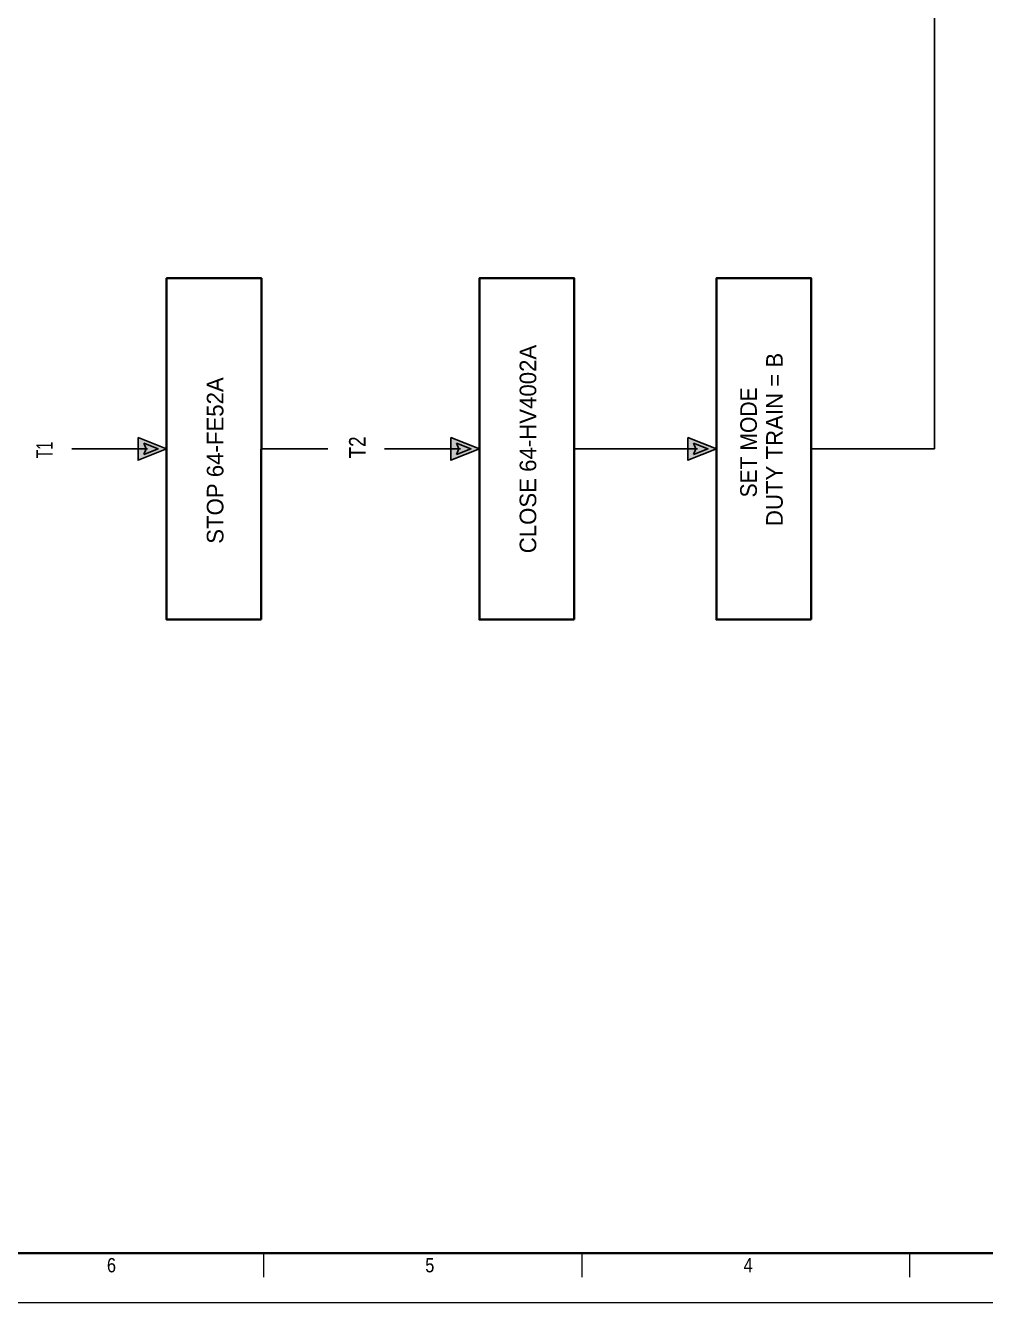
# Model space of a CAD drawing. Header units: millimetres. Extents: x 0 to 841, y 0 to 594.
# Drawn here: x 436.2 to 638.8, y 0 to 269.3 of the extents above; entities that cross this region are included whole.
import ezdxf
from ezdxf.enums import TextEntityAlignment as Align

# ---------------------------------------------------------------- set-up
doc = ezdxf.new("R2010")
doc.units = ezdxf.units.MM
doc.header["$LTSCALE"] = 1.2
for name, color, linetype, lineweight in [('1', 7, 'Continuous', 13), ('2', 7, 'Continuous', 35), ('9', 7, 'Continuous', 13)]:
    doc.layers.add(name, color=color, linetype=linetype, lineweight=lineweight)
doc.layers.add('36', color=7, linetype='Continuous')

msp = doc.modelspace()

# ---------------------------------------------------------------- hatches: boundary and pattern name
at = {"layer": '1'}
for points in [[(460, 182.4), (460, 177.6), (466, 180)], [(526, 182.4), (526, 177.6), (532, 180)], [(576, 182.4), (576, 177.6), (582, 180)]]:
    msp.add_hatch(color=256, dxfattribs=at).paths.add_polyline_path(points)

# ---------------------------------------------------------------- linework, layer by layer
at = {"layer": '1', "lineweight": 25}
for p, q in [((628, 180), (628, 312)), ((446, 180), (462, 180)), ((454, 180.002), (461.2, 180.002)), ((486, 180), (500, 180)), ((512, 180), (528, 180)), ((520, 180.002), (527.2, 180.002)), ((552, 180), (578, 180)), ((570, 180.002), (577.2, 180.002)), ((602, 180), (628, 180))]:
    msp.add_line(p, q, dxfattribs=at)
at = {"layer": '1', "lineweight": 35}
msp.add_line((648.95, 10.382), (10.333, 10.382), dxfattribs=at)
at = {"layer": '1'}
for p, q in [((486.455, 10.382), (486.455, 5.348)), ((486.455, 10.382), (486.455, 5.348)), ((553.613, 10.382), (553.613, 5.348)), ((553.613, 10.382), (553.613, 5.348)), ((622.776, 10.372), (622.776, 5.348)), ((622.776, 10.372), (622.776, 5.348))]:
    msp.add_line(p, q, dxfattribs=at)
at = {"layer": '1', "lineweight": 25}
for points in [[(460, 182.4), (460, 177.6), (466, 180)], [(526, 182.4), (526, 177.6), (532, 180)], [(576, 182.4), (576, 177.6), (582, 180)]]:
    msp.add_lwpolyline(points, close=True, dxfattribs=at)
for points in [[(461.2, 181.202), (464.201, 180.002), (461.2, 178.803)], [(461.2, 178.803), (461.68, 180.002), (461.2, 181.202)], [(527.2, 181.202), (530.201, 180.002), (527.2, 178.803)], [(527.2, 178.803), (527.68, 180.002), (527.2, 181.202)], [(577.2, 181.202), (580.201, 180.002), (577.2, 178.803)], [(577.2, 178.803), (577.68, 180.002), (577.2, 181.202)], [(648.95, 10.382), (10.333, 10.382), (10.333, 156.364)]]:
    msp.add_lwpolyline(points, dxfattribs=at)
at = {"layer": '2'}
for points in [[(485.998, 144), (486.001, 216), (466.002, 216), (465.998, 144)], [(551.998, 144), (552.001, 216), (532.002, 216), (531.998, 144)], [(601.998, 144), (602.001, 216), (582.002, 216), (581.998, 144)]]:
    msp.add_lwpolyline(points, close=True, dxfattribs=at)
at = {"layer": '9'}
msp.add_lwpolyline([(0, 0), (841, 0), (841, 594), (0, 594)], close=True, dxfattribs=at)
msp.add_lwpolyline([(0, 0), (841, 0), (841, 594), (0, 594)], close=True, dxfattribs=at)

# ---------------------------------------------------------------- texts
at = {"layer": '1', "width": 0.85}
for s, p in [('6', (454.385, 6.354)), ('6', (454.385, 6.354)), ('5', (521.543, 6.354)), ('5', (521.543, 6.354)), ('4', (588.701, 6.354)), ('4', (588.701, 6.354))]:
    msp.add_text(s, height=3.02, dxfattribs=at).set_placement(p, align=Align.CENTER)
at = {"layer": '36'}
for s, p in [('CLOSE 64-HV4002A', (544, 158)), ('STOP 64-FE52A', (478, 160))]:
    msp.add_text(s, height=3.5, rotation=90, dxfattribs=at).set_placement(p)
msp.add_text('DUTY TRAIN = B', height=3.5, rotation=90, dxfattribs=at).set_placement((596, 182), align=Align.CENTER)
at = {"layer": '36', "width": 0.95}
msp.add_text('SET MODE ', height=3.5, rotation=90, dxfattribs=at).set_placement((590.54, 182), align=Align.CENTER)
at = {"layer": '36'}
for s, width, p in [('T1', 0.65, (442, 178)), ('T2', 0.85, (508, 178))]:
    msp.add_text(s, height=3.5, rotation=90, dxfattribs=dict(at, width=width)).set_placement(p)

doc.saveas('drawing.dxf')
